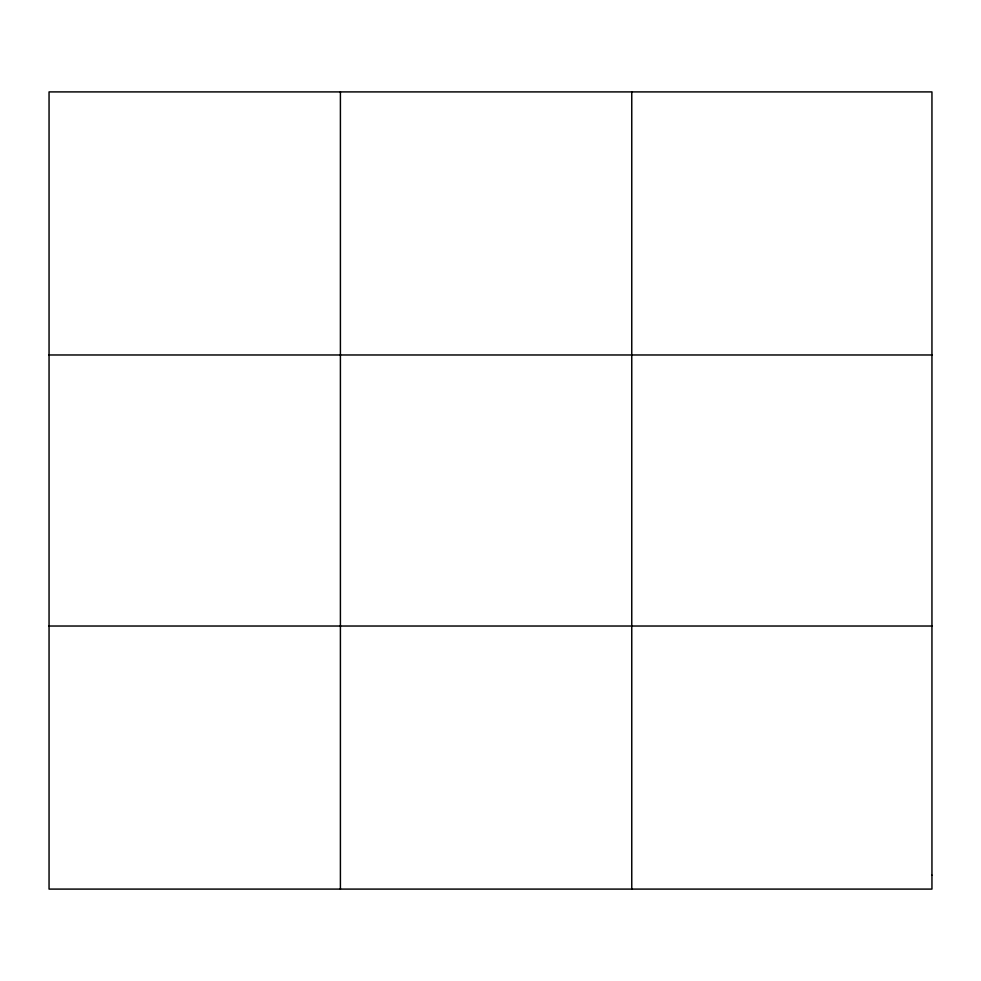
<?xml version="1.0" encoding="UTF-8"?>
<svg xmlns="http://www.w3.org/2000/svg" width="981" height="981" viewBox="0 0 981 981"><rect width="100%" height="100%" fill="white"/><g stroke="black" fill="none" stroke-linecap="round" stroke-linejoin="round"><path stroke-width="1.47" d="M340.407 889.093L340.407 91.907M631.764 889.093L631.764 91.907M49.05 354.975L931.95 354.975M49.05 626.025L931.95 626.025M931.95 875.248L931.95 889.093L49.05 889.093L49.05 91.907L931.95 91.907L931.95 875.248"/></g></svg>
